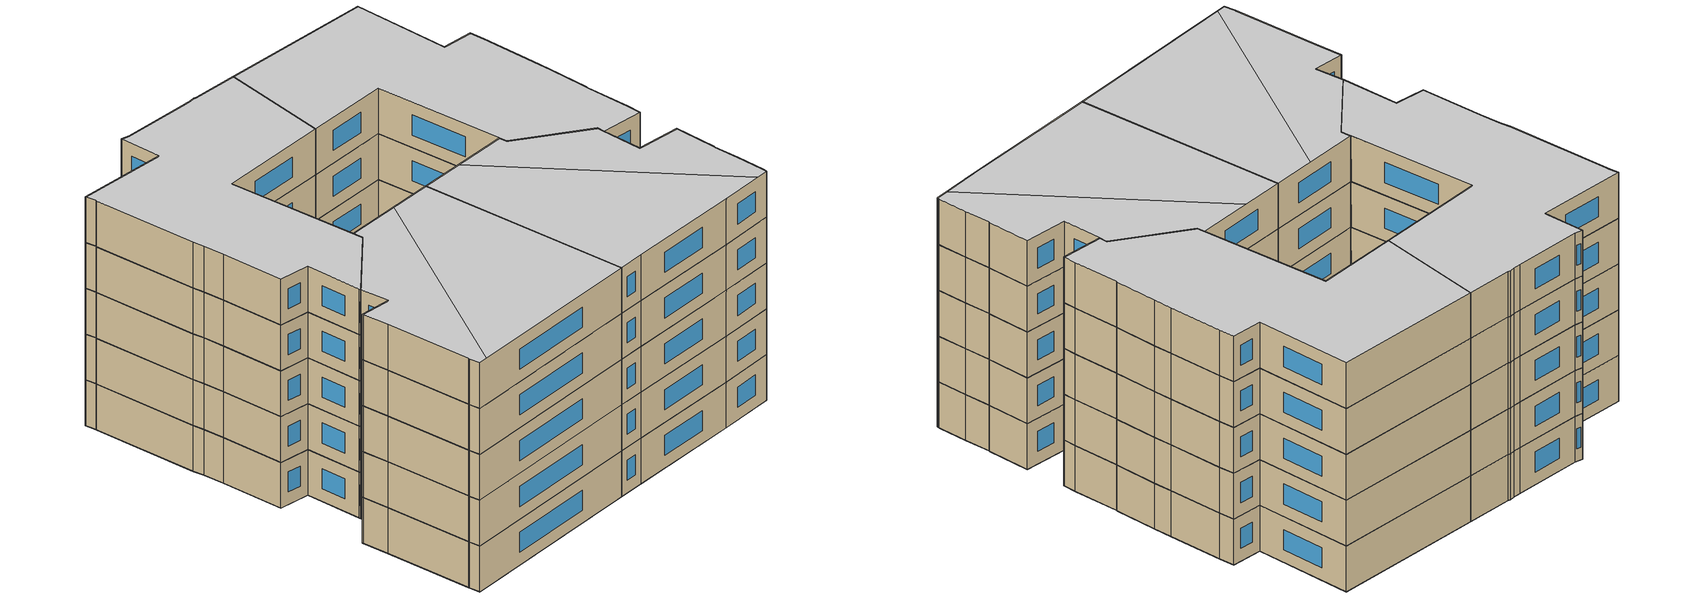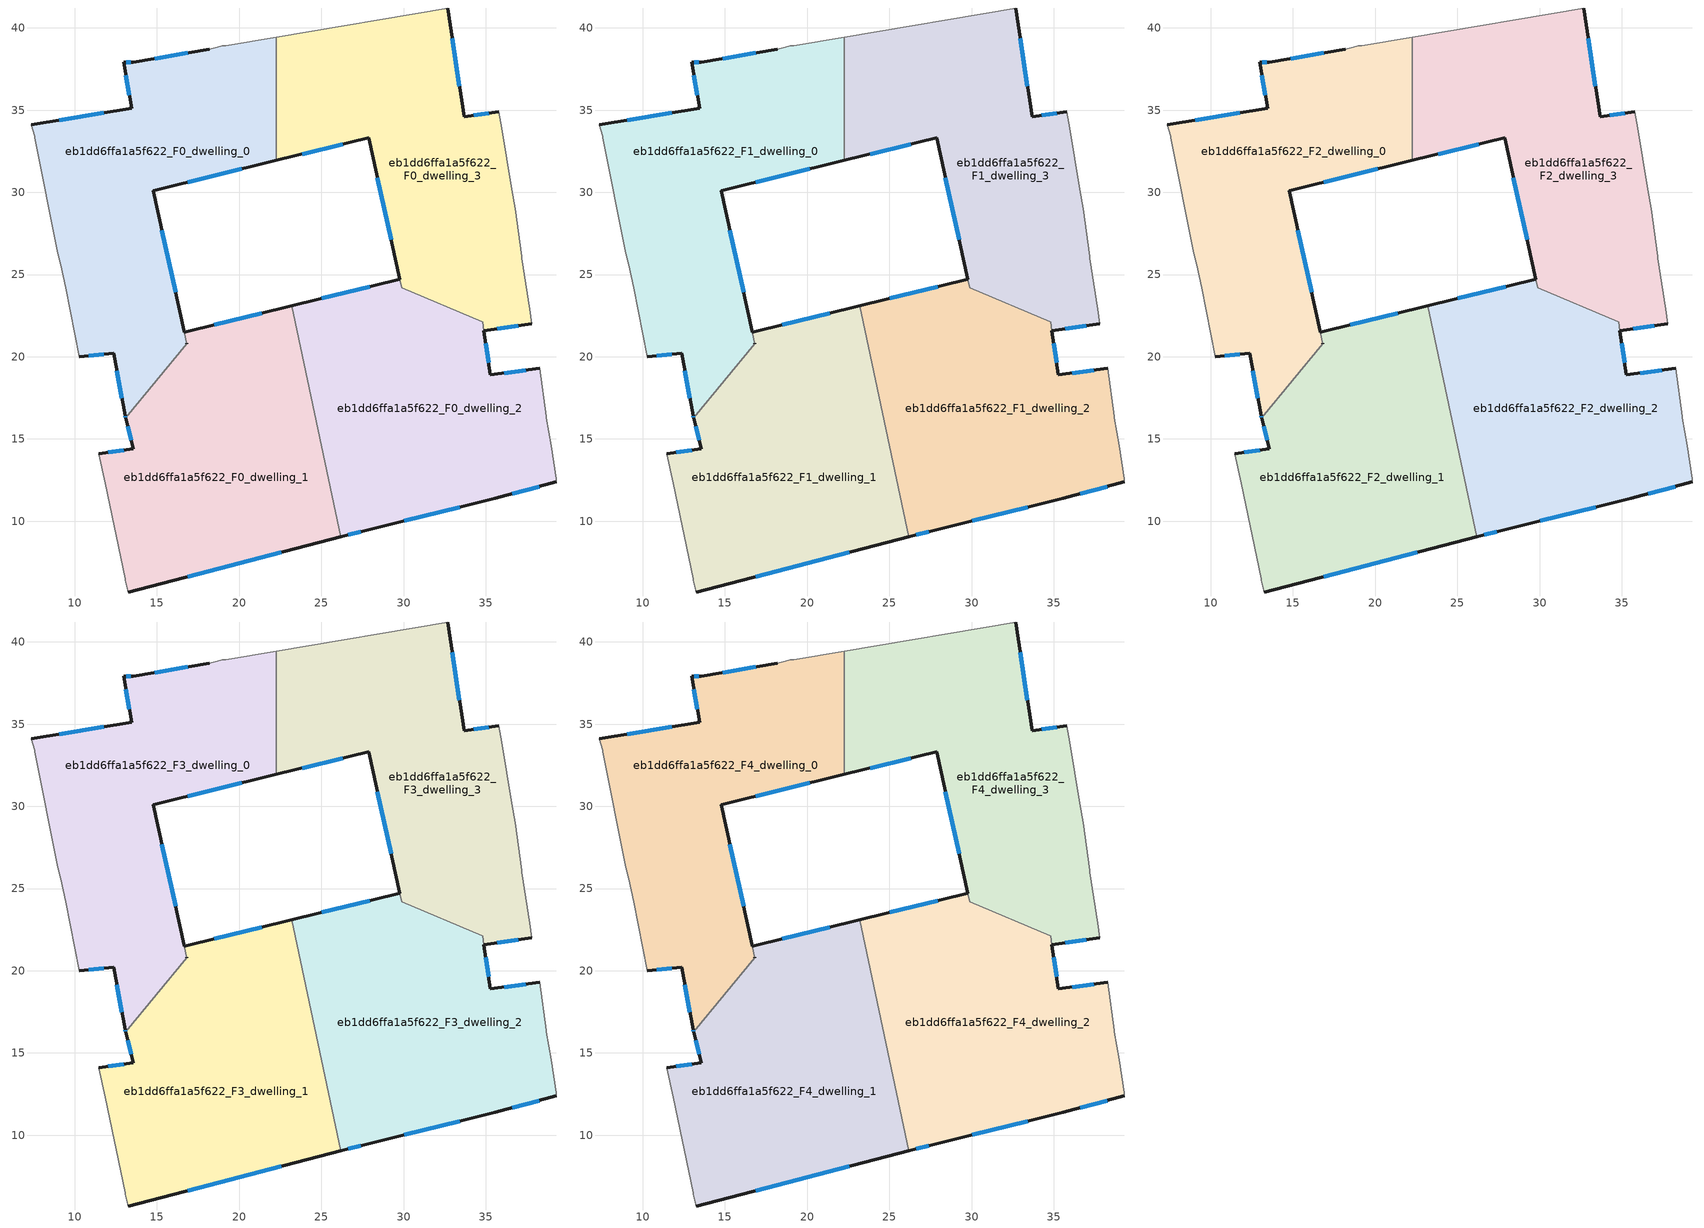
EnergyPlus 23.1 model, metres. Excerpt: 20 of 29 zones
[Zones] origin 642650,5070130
eb1dd6ffa1a5f622_F0_dwelling_0
 floor ground (EU_floor_Construction): 16.82,20.8 16.67,21.51 14.77,30.11 22.27,31.94 22.27,39.44 19.17,38.91 18.97,38.91 18.67,38.81 18.17,38.71 13.57,37.91 12.97,37.91 13.47,35.11 7.36,34.11 7.56,33.41 7.56,33.31 8.96,26.31 9.16,25.61 9.46,24.21 10.26,20 12.36,20.2 13.06,16.4 13.09,16.29 z0
 wall outside (EU_wall_Construction): 13.09,16.29 13.06,16.4 12.36,20.2 10.26,20 / 7.36,34.11 13.47,35.11 12.97,37.91 13.57,37.91 18.17,38.71 / 22.27,31.94 14.77,30.11 16.67,21.51 z0:3; 16.67,21.5,3 16.67,21.51,0 16.67,21.5,0
 wall adiabatic (EU_wall_Construction): 10.26,20 9.46,24.21 9.16,25.61 8.96,26.31 7.56,33.31 7.56,33.41 7.36,34.11 / 18.17,38.71 18.67,38.81 18.97,38.91 19.17,38.91 22.27,39.44 z0:3
 wall to eb1dd6ffa1a5f622_F0_dwelling_3 (EU_wall_Construction): 22.27,39.44 22.27,31.94 z0:3
 wall to eb1dd6ffa1a5f622_F0_dwelling_1 (EU_wall_Construction): 16.82,20.8 13.09,16.29 / 16.67,21.5 16.82,20.81 z0:3
 window (EU_Window_Construction): 13.08,16.32 13.07,16.37 / 12.87,17.46 12.56,19.14 / 11.78,20.15 10.85,20.06 / 9.07,34.39 11.76,34.83 / 13.33,35.9 13.11,37.13 / 13.14,37.91 13.4,37.91 / 14.86,38.14 16.88,38.49 / 20.17,31.43 16.87,30.62 / 15.3,27.7 16.13,23.92 z0.84:2.16
eb1dd6ffa1a5f622_F0_dwelling_1
 floor ground (EU_floor_Construction): 26.18,9.05 23.19,23.09 16.67,21.5 16.82,20.81 13.09,16.29 13.56,14.4 11.46,14.1 11.86,12.3 13.06,6.49 13.06,6.39 13.26,5.69 z0
 wall outside (EU_wall_Construction): 16.67,21.5 23.19,23.09 / 26.18,9.05 13.26,5.69 / 11.46,14.1 13.56,14.4 13.09,16.29 z0:3; 16.82,20.8,3 16.82,20.8,0 16.82,20.81,0
 wall to eb1dd6ffa1a5f622_F0_dwelling_2 (EU_wall_Construction): 23.19,23.09 26.18,9.05 z0:3
 wall adiabatic (EU_wall_Construction): 13.26,5.69 13.06,6.39 13.06,6.49 11.86,12.3 11.46,14.1 z0:3
 window (EU_Window_Construction): 18.5,21.95 21.36,22.65 / 22.56,8.11 16.88,6.63 / 12.05,14.18 12.97,14.31 / 13.43,14.93 13.22,15.76 z0.84:2.16
eb1dd6ffa1a5f622_F0_dwelling_2
 floor ground (EU_floor_Construction): 39.28,12.39 39.28,12.59 38.98,14.59 38.68,16.29 38.68,16.39 38.28,19.29 35.28,18.89 34.8,22.12 29.89,24.19 29.78,24.7 23.19,23.09 26.18,9.05 27.87,9.49 35.58,11.39 z0
 wall outside (EU_wall_Construction): 39.28,12.39 35.58,11.39 27.87,9.49 26.18,9.05 / 23.19,23.09 29.78,24.7 / 34.88,21.59 35.28,18.89 38.28,19.29 z0:3; 34.88,21.59,3 34.88,21.6,0 34.88,21.59,0
 wall adiabatic (EU_wall_Construction): 38.28,19.29 38.68,16.39 38.68,16.29 38.98,14.59 39.28,12.59 39.28,12.39 z0:3
 wall to eb1dd6ffa1a5f622_F0_dwelling_3 (EU_wall_Construction): 29.78,24.7 29.89,24.19 34.8,22.12 34.88,21.6 z0:3
 window (EU_Window_Construction): 38.24,12.11 36.62,11.67 / 33.42,10.86 30.03,10.02 / 27.4,9.37 26.65,9.17 / 25.03,23.54 27.93,24.25 / 34.99,20.84 35.17,19.65 / 36.12,19.01 37.44,19.18 z0.84:2.16
eb1dd6ffa1a5f622_F0_dwelling_3
 floor ground (EU_floor_Construction): 37.78,22 37.68,22.9 37.18,26 37.18,26.1 36.78,29 36.58,30.2 35.98,33.9 35.79,34.91 33.68,34.61 32.68,41.21 22.27,39.44 22.27,31.94 27.88,33.31 29.89,24.19 34.8,22.12 34.88,21.6 z0
 wall outside (EU_wall_Construction): 29.78,24.71 27.88,33.31 22.27,31.94 / 32.68,41.21 33.68,34.61 35.79,34.91 / 37.78,22 34.88,21.6 z0:3; 29.78,24.71,3 29.78,24.7,0 29.78,24.71,0
 wall adiabatic (EU_wall_Construction): 22.27,39.44 32.68,41.21 / 35.79,34.91 35.98,33.9 36.58,30.2 36.78,29 37.18,26.1 37.18,26 37.68,22.9 37.78,22 z0:3
 window (EU_Window_Construction): 29.24,27.12 28.41,30.9 / 26.31,32.92 23.84,32.32 / 32.96,39.36 33.4,36.46 / 34.27,34.69 35.2,34.82 / 36.97,21.88 35.69,21.71 z0.84:2.16
eb1dd6ffa1a5f622_F1_dwelling_0
 floor to eb1dd6ffa1a5f622_F0_dwelling_0 (EU_floor_Construction): 16.82,20.8 16.67,21.5 14.77,30.11 22.27,31.94 22.27,39.44 19.17,38.91 18.97,38.91 18.67,38.81 18.17,38.71 13.57,37.91 12.97,37.91 13.47,35.11 7.36,34.11 7.56,33.41 7.56,33.31 8.96,26.31 9.16,25.61 9.46,24.21 10.26,20 12.36,20.2 13.06,16.4 13.09,16.29 z3
 wall outside (EU_wall_Construction): 13.09,16.29 13.06,16.4 12.36,20.2 10.26,20 / 7.36,34.11 13.47,35.11 12.97,37.91 13.57,37.91 18.17,38.71 / 22.27,31.94 14.77,30.11 16.67,21.51 z3:6; 16.67,21.5,6 16.67,21.51,3 16.67,21.5,3
 wall adiabatic (EU_wall_Construction): 10.26,20 9.46,24.21 9.16,25.61 8.96,26.31 7.56,33.31 7.56,33.41 7.36,34.11 / 18.17,38.71 18.67,38.81 18.97,38.91 19.17,38.91 22.27,39.44 z3:6
 wall to eb1dd6ffa1a5f622_F1_dwelling_3 (EU_wall_Construction): 22.27,39.44 22.27,31.94 z3:6
 wall to eb1dd6ffa1a5f622_F1_dwelling_1 (EU_wall_Construction): 16.82,20.8 13.09,16.29 / 16.67,21.5 16.82,20.81 z3:6
 window (EU_Window_Construction): 13.08,16.32 13.07,16.37 / 12.87,17.46 12.56,19.14 / 11.78,20.15 10.85,20.06 / 9.07,34.39 11.76,34.83 / 13.33,35.9 13.11,37.13 / 13.14,37.91 13.4,37.91 / 14.86,38.14 16.88,38.49 / 20.17,31.43 16.87,30.62 / 15.3,27.7 16.13,23.92 z3.84:5.16
eb1dd6ffa1a5f622_F1_dwelling_1
 floor to eb1dd6ffa1a5f622_F0_dwelling_1 (EU_floor_Construction): 26.18,9.05 23.19,23.09 16.67,21.5 16.82,20.81 13.09,16.29 13.56,14.4 11.46,14.1 11.86,12.3 13.06,6.49 13.06,6.39 13.26,5.69 z3
 wall outside (EU_wall_Construction): 16.67,21.5 23.19,23.09 / 26.18,9.05 13.26,5.69 / 11.46,14.1 13.56,14.4 13.09,16.29 z3:6; 16.82,20.8,6 16.82,20.8,3 16.82,20.81,3
 wall to eb1dd6ffa1a5f622_F1_dwelling_2 (EU_wall_Construction): 23.19,23.09 26.18,9.05 z3:6
 wall adiabatic (EU_wall_Construction): 13.26,5.69 13.06,6.39 13.06,6.49 11.86,12.3 11.46,14.1 z3:6
 window (EU_Window_Construction): 18.5,21.95 21.36,22.65 / 22.56,8.11 16.88,6.63 / 12.05,14.18 12.97,14.31 / 13.43,14.93 13.22,15.76 z3.84:5.16
eb1dd6ffa1a5f622_F1_dwelling_2
 floor to eb1dd6ffa1a5f622_F0_dwelling_2 (EU_floor_Construction): 39.28,12.39 39.28,12.59 38.98,14.59 38.68,16.29 38.68,16.39 38.28,19.29 35.28,18.89 34.88,21.59 34.8,22.12 29.89,24.19 29.78,24.7 23.19,23.09 26.18,9.05 27.87,9.49 35.58,11.39 z3
 wall outside (EU_wall_Construction): 39.28,12.39 35.58,11.39 27.87,9.49 26.18,9.05 / 23.19,23.09 29.78,24.7 / 34.88,21.59 35.28,18.89 38.28,19.29 z3:6; 34.88,21.59,6 34.88,21.6,3 34.88,21.59,3
 wall adiabatic (EU_wall_Construction): 38.28,19.29 38.68,16.39 38.68,16.29 38.98,14.59 39.28,12.59 39.28,12.39 z3:6
 wall to eb1dd6ffa1a5f622_F1_dwelling_3 (EU_wall_Construction): 29.78,24.7 29.89,24.19 34.8,22.12 34.88,21.6 z3:6
 window (EU_Window_Construction): 38.24,12.11 36.62,11.67 / 33.42,10.86 30.03,10.02 / 27.4,9.37 26.65,9.17 / 25.03,23.54 27.93,24.25 / 34.99,20.84 35.17,19.65 / 36.12,19.01 37.44,19.18 z3.84:5.16
eb1dd6ffa1a5f622_F1_dwelling_3
 floor to eb1dd6ffa1a5f622_F0_dwelling_3 (EU_floor_Construction): 37.78,22 37.68,22.9 37.18,26 37.18,26.1 36.78,29 36.58,30.2 35.98,33.9 35.79,34.91 33.68,34.61 32.68,41.21 22.27,39.44 22.27,31.94 27.88,33.31 29.89,24.19 34.8,22.12 34.88,21.6 z3
 wall outside (EU_wall_Construction): 29.78,24.71 27.88,33.31 22.27,31.94 / 32.68,41.21 33.68,34.61 35.79,34.91 / 37.78,22 34.88,21.6 z3:6; 29.78,24.71,6 29.78,24.7,3 29.78,24.71,3
 wall adiabatic (EU_wall_Construction): 22.27,39.44 32.68,41.21 / 35.79,34.91 35.98,33.9 36.58,30.2 36.78,29 37.18,26.1 37.18,26 37.68,22.9 37.78,22 z3:6
 window (EU_Window_Construction): 29.24,27.12 28.41,30.9 / 26.31,32.92 23.84,32.32 / 32.96,39.36 33.4,36.46 / 34.27,34.69 35.2,34.82 / 36.97,21.88 35.69,21.71 z3.84:5.16
eb1dd6ffa1a5f622_F2_dwelling_0
 floor to eb1dd6ffa1a5f622_F1_dwelling_0 (EU_floor_Construction): 16.82,20.8 16.67,21.5 14.77,30.11 22.27,31.94 22.27,39.44 19.17,38.91 18.97,38.91 18.67,38.81 18.17,38.71 13.57,37.91 12.97,37.91 13.47,35.11 7.36,34.11 7.56,33.41 7.56,33.31 8.96,26.31 9.16,25.61 9.46,24.21 10.26,20 12.36,20.2 13.06,16.4 13.09,16.29 z6
 wall outside (EU_wall_Construction): 13.09,16.29 13.06,16.4 12.36,20.2 10.26,20 / 7.36,34.11 13.47,35.11 12.97,37.91 13.57,37.91 18.17,38.71 / 22.27,31.94 14.77,30.11 16.67,21.51 z6:9; 16.67,21.5,9 16.67,21.51,6 16.67,21.5,6
 wall adiabatic (EU_wall_Construction): 10.26,20 9.46,24.21 9.16,25.61 8.96,26.31 7.56,33.31 7.56,33.41 7.36,34.11 / 18.17,38.71 18.67,38.81 18.97,38.91 19.17,38.91 22.27,39.44 z6:9
 wall to eb1dd6ffa1a5f622_F2_dwelling_3 (EU_wall_Construction): 22.27,39.44 22.27,31.94 z6:9
 wall to eb1dd6ffa1a5f622_F2_dwelling_1 (EU_wall_Construction): 16.82,20.8 13.09,16.29 / 16.67,21.5 16.82,20.81 z6:9
 window (EU_Window_Construction): 13.08,16.32 13.07,16.37 / 12.87,17.46 12.56,19.14 / 11.78,20.15 10.85,20.06 / 9.07,34.39 11.76,34.83 / 13.33,35.9 13.11,37.13 / 13.14,37.91 13.4,37.91 / 14.86,38.14 16.88,38.49 / 20.17,31.43 16.87,30.62 / 15.3,27.7 16.13,23.92 z6.84:8.16
eb1dd6ffa1a5f622_F2_dwelling_1
 floor to eb1dd6ffa1a5f622_F1_dwelling_1 (EU_floor_Construction): 26.18,9.05 23.19,23.09 16.67,21.5 16.82,20.81 13.09,16.29 13.56,14.4 11.46,14.1 11.86,12.3 13.06,6.49 13.06,6.39 13.26,5.69 z6
 wall outside (EU_wall_Construction): 16.67,21.5 23.19,23.09 / 26.18,9.05 13.26,5.69 / 11.46,14.1 13.56,14.4 13.09,16.29 z6:9; 16.82,20.8,9 16.82,20.8,6 16.82,20.81,6
 wall to eb1dd6ffa1a5f622_F2_dwelling_2 (EU_wall_Construction): 23.19,23.09 26.18,9.05 z6:9
 wall adiabatic (EU_wall_Construction): 13.26,5.69 13.06,6.39 13.06,6.49 11.86,12.3 11.46,14.1 z6:9
 window (EU_Window_Construction): 18.5,21.95 21.36,22.65 / 22.56,8.11 16.88,6.63 / 12.05,14.18 12.97,14.31 / 13.43,14.93 13.22,15.76 z6.84:8.16
eb1dd6ffa1a5f622_F2_dwelling_2
 floor to eb1dd6ffa1a5f622_F1_dwelling_2 (EU_floor_Construction): 39.28,12.39 39.28,12.59 38.98,14.59 38.68,16.29 38.68,16.39 38.28,19.29 35.28,18.89 34.88,21.59 34.8,22.12 29.89,24.19 29.78,24.7 23.19,23.09 26.18,9.05 27.87,9.49 35.58,11.39 z6
 wall outside (EU_wall_Construction): 39.28,12.39 35.58,11.39 27.87,9.49 26.18,9.05 / 23.19,23.09 29.78,24.7 / 34.88,21.59 35.28,18.89 38.28,19.29 z6:9; 34.88,21.59,9 34.88,21.6,6 34.88,21.59,6
 wall adiabatic (EU_wall_Construction): 38.28,19.29 38.68,16.39 38.68,16.29 38.98,14.59 39.28,12.59 39.28,12.39 z6:9
 wall to eb1dd6ffa1a5f622_F2_dwelling_3 (EU_wall_Construction): 29.78,24.7 29.89,24.19 34.8,22.12 34.88,21.6 z6:9
 window (EU_Window_Construction): 38.24,12.11 36.62,11.67 / 33.42,10.86 30.03,10.02 / 27.4,9.37 26.65,9.17 / 25.03,23.54 27.93,24.25 / 34.99,20.84 35.17,19.65 / 36.12,19.01 37.44,19.18 z6.84:8.16
eb1dd6ffa1a5f622_F2_dwelling_3
 floor to eb1dd6ffa1a5f622_F1_dwelling_3 (EU_floor_Construction): 37.78,22 37.68,22.9 37.18,26 37.18,26.1 36.78,29 36.58,30.2 35.98,33.9 35.79,34.91 33.68,34.61 32.68,41.21 22.27,39.44 22.27,31.94 27.88,33.31 29.89,24.19 34.8,22.12 34.88,21.6 z6
 wall outside (EU_wall_Construction): 29.78,24.71 27.88,33.31 22.27,31.94 / 32.68,41.21 33.68,34.61 35.79,34.91 / 37.78,22 34.88,21.6 z6:9; 29.78,24.71,9 29.78,24.7,6 29.78,24.71,6
 wall adiabatic (EU_wall_Construction): 22.27,39.44 32.68,41.21 / 35.79,34.91 35.98,33.9 36.58,30.2 36.78,29 37.18,26.1 37.18,26 37.68,22.9 37.78,22 z6:9
 window (EU_Window_Construction): 29.24,27.12 28.41,30.9 / 26.31,32.92 23.84,32.32 / 32.96,39.36 33.4,36.46 / 34.27,34.69 35.2,34.82 / 36.97,21.88 35.69,21.71 z6.84:8.16
eb1dd6ffa1a5f622_F3_dwelling_0
 floor to eb1dd6ffa1a5f622_F2_dwelling_0 (EU_floor_Construction): 16.82,20.8 16.67,21.5 14.77,30.11 22.27,31.94 22.27,39.44 19.17,38.91 18.97,38.91 18.67,38.81 18.17,38.71 13.57,37.91 12.97,37.91 13.47,35.11 7.36,34.11 7.56,33.41 7.56,33.31 8.96,26.31 9.16,25.61 9.46,24.21 10.26,20 12.36,20.2 13.06,16.4 13.09,16.29 z9
 wall outside (EU_wall_Construction): 13.09,16.29 13.06,16.4 12.36,20.2 10.26,20 / 7.36,34.11 13.47,35.11 12.97,37.91 13.57,37.91 18.17,38.71 / 22.27,31.94 14.77,30.11 16.67,21.51 z9:12; 16.67,21.5,12 16.67,21.51,9 16.67,21.5,9
 wall adiabatic (EU_wall_Construction): 10.26,20 9.46,24.21 9.16,25.61 8.96,26.31 7.56,33.31 7.56,33.41 7.36,34.11 / 18.17,38.71 18.67,38.81 18.97,38.91 19.17,38.91 22.27,39.44 z9:12
 wall to eb1dd6ffa1a5f622_F3_dwelling_3 (EU_wall_Construction): 22.27,39.44 22.27,31.94 z9:12
 wall to eb1dd6ffa1a5f622_F3_dwelling_1 (EU_wall_Construction): 16.82,20.8 13.09,16.29 / 16.67,21.5 16.82,20.81 z9:12
 window (EU_Window_Construction): 13.08,16.32 13.07,16.37 / 12.87,17.46 12.56,19.14 / 11.78,20.15 10.85,20.06 / 9.07,34.39 11.76,34.83 / 13.33,35.9 13.11,37.13 / 13.14,37.91 13.4,37.91 / 14.86,38.14 16.88,38.49 / 20.17,31.43 16.87,30.62 / 15.3,27.7 16.13,23.92 z9.84:11.16
eb1dd6ffa1a5f622_F3_dwelling_1
 floor to eb1dd6ffa1a5f622_F2_dwelling_1 (EU_floor_Construction): 26.18,9.05 23.19,23.09 16.67,21.5 16.82,20.81 13.09,16.29 13.56,14.4 11.46,14.1 11.86,12.3 13.06,6.49 13.06,6.39 13.26,5.69 z9
 wall outside (EU_wall_Construction): 16.67,21.5 23.19,23.09 / 26.18,9.05 13.26,5.69 / 11.46,14.1 13.56,14.4 13.09,16.29 z9:12; 16.82,20.8,12 16.82,20.8,9 16.82,20.81,9
 wall to eb1dd6ffa1a5f622_F3_dwelling_2 (EU_wall_Construction): 23.19,23.09 26.18,9.05 z9:12
 wall adiabatic (EU_wall_Construction): 13.26,5.69 13.06,6.39 13.06,6.49 11.86,12.3 11.46,14.1 z9:12
 window (EU_Window_Construction): 18.5,21.95 21.36,22.65 / 22.56,8.11 16.88,6.63 / 12.05,14.18 12.97,14.31 / 13.43,14.93 13.22,15.76 z9.84:11.16
eb1dd6ffa1a5f622_F3_dwelling_2
 floor to eb1dd6ffa1a5f622_F2_dwelling_2 (EU_floor_Construction): 39.28,12.39 39.28,12.59 38.98,14.59 38.68,16.29 38.68,16.39 38.28,19.29 35.28,18.89 34.88,21.59 34.8,22.12 29.89,24.19 29.78,24.7 23.19,23.09 26.18,9.05 27.87,9.49 35.58,11.39 z9
 wall outside (EU_wall_Construction): 39.28,12.39 35.58,11.39 27.87,9.49 26.18,9.05 / 23.19,23.09 29.78,24.7 / 34.88,21.59 35.28,18.89 38.28,19.29 z9:12; 34.88,21.59,12 34.88,21.6,9 34.88,21.59,9
 wall adiabatic (EU_wall_Construction): 38.28,19.29 38.68,16.39 38.68,16.29 38.98,14.59 39.28,12.59 39.28,12.39 z9:12
 wall to eb1dd6ffa1a5f622_F3_dwelling_3 (EU_wall_Construction): 29.78,24.7 29.89,24.19 34.8,22.12 34.88,21.6 z9:12
 window (EU_Window_Construction): 38.24,12.11 36.62,11.67 / 33.42,10.86 30.03,10.02 / 27.4,9.37 26.65,9.17 / 25.03,23.54 27.93,24.25 / 34.99,20.84 35.17,19.65 / 36.12,19.01 37.44,19.18 z9.84:11.16
eb1dd6ffa1a5f622_F3_dwelling_3
 floor to eb1dd6ffa1a5f622_F2_dwelling_3 (EU_floor_Construction): 37.78,22 37.68,22.9 37.18,26 37.18,26.1 36.78,29 36.58,30.2 35.98,33.9 35.79,34.91 33.68,34.61 32.68,41.21 22.27,39.44 22.27,31.94 27.88,33.31 29.89,24.19 34.8,22.12 34.88,21.6 z9
 wall outside (EU_wall_Construction): 29.78,24.71 27.88,33.31 22.27,31.94 / 32.68,41.21 33.68,34.61 35.79,34.91 / 37.78,22 34.88,21.6 z9:12; 29.78,24.71,12 29.78,24.7,9 29.78,24.71,9
 wall adiabatic (EU_wall_Construction): 22.27,39.44 32.68,41.21 / 35.79,34.91 35.98,33.9 36.58,30.2 36.78,29 37.18,26.1 37.18,26 37.68,22.9 37.78,22 z9:12
 window (EU_Window_Construction): 29.24,27.12 28.41,30.9 / 26.31,32.92 23.84,32.32 / 32.96,39.36 33.4,36.46 / 34.27,34.69 35.2,34.82 / 36.97,21.88 35.69,21.71 z9.84:11.16
eb1dd6ffa1a5f622_F4_dwelling_0
 floor to eb1dd6ffa1a5f622_F3_dwelling_0 (EU_floor_Construction): 16.82,20.8 16.67,21.5 14.77,30.11 22.27,31.94 22.27,39.44 19.17,38.91 18.97,38.91 18.67,38.81 18.17,38.71 13.57,37.91 12.97,37.91 13.47,35.11 7.36,34.11 7.56,33.41 7.56,33.31 8.96,26.31 9.16,25.61 9.46,24.21 10.26,20 12.36,20.2 13.06,16.4 13.09,16.29 z12
 wall outside (EU_wall_Construction): 13.09,16.29 13.06,16.4 12.36,20.2 10.26,20 / 7.36,34.11 13.47,35.11 12.97,37.91 13.57,37.91 18.17,38.71 / 22.27,31.94 14.77,30.11 16.67,21.51 z12:15; 16.67,21.5,15 16.67,21.51,12 16.67,21.5,12
 wall adiabatic (EU_wall_Construction): 10.26,20 9.46,24.21 9.16,25.61 8.96,26.31 7.56,33.31 7.56,33.41 7.36,34.11 / 18.17,38.71 18.67,38.81 18.97,38.91 19.17,38.91 22.27,39.44 z12:15
 wall to eb1dd6ffa1a5f622_F4_dwelling_3 (EU_wall_Construction): 22.27,39.44 22.27,31.94 z12:15
 wall to eb1dd6ffa1a5f622_F4_dwelling_1 (EU_wall_Construction): 16.82,20.8 13.09,16.29 / 16.67,21.5 16.82,20.81 z12:15
 window (EU_Window_Construction): 13.08,16.32 13.07,16.37 / 12.87,17.46 12.56,19.14 / 11.78,20.15 10.85,20.06 / 9.07,34.39 11.76,34.83 / 13.33,35.9 13.11,37.13 / 13.14,37.91 13.4,37.91 / 14.86,38.14 16.88,38.49 / 20.17,31.43 16.87,30.62 / 15.3,27.7 16.13,23.92 z12.84:14.16
 ceiling to eb1dd6ffa1a5f622_F5_dwelling_0 (EU_floor_Construction): 22.27,39.44 22.27,31.94 14.77,30.11 16.67,21.5 16.82,20.8 13.09,16.29 13.06,16.4 12.36,20.2 10.26,20 9.46,24.21 9.16,25.61 8.96,26.31 7.56,33.31 7.56,33.41 7.36,34.11 13.47,35.11 12.97,37.91 13.57,37.91 18.17,38.71 18.67,38.81 18.97,38.91 19.17,38.91 z15
eb1dd6ffa1a5f622_F4_dwelling_1
 floor to eb1dd6ffa1a5f622_F3_dwelling_1 (EU_floor_Construction): 26.18,9.05 23.19,23.09 16.67,21.5 16.82,20.81 13.09,16.29 13.56,14.4 11.46,14.1 11.86,12.3 13.06,6.49 13.06,6.39 13.26,5.69 z12
 wall outside (EU_wall_Construction): 16.67,21.5 23.19,23.09 / 26.18,9.05 13.26,5.69 / 11.46,14.1 13.56,14.4 13.09,16.29 z12:15; 16.82,20.8,15 16.82,20.8,12 16.82,20.81,12
 wall to eb1dd6ffa1a5f622_F4_dwelling_2 (EU_wall_Construction): 23.19,23.09 26.18,9.05 z12:15
 wall adiabatic (EU_wall_Construction): 13.26,5.69 13.06,6.39 13.06,6.49 11.86,12.3 11.46,14.1 z12:15
 window (EU_Window_Construction): 18.5,21.95 21.36,22.65 / 22.56,8.11 16.88,6.63 / 12.05,14.18 12.97,14.31 / 13.43,14.93 13.22,15.76 z12.84:14.16
 ceiling to eb1dd6ffa1a5f622_F5_dwelling_1 (EU_floor_Construction): 23.19,23.09 26.18,9.05 13.89,5.86 20.32,22.39 z15
 ceiling to eb1dd6ffa1a5f622_F5_dwelling_0 (EU_floor_Construction): 20.32,22.39 13.89,5.86 13.26,5.69 13.06,6.39 13.06,6.49 11.86,12.3 11.46,14.1 13.56,14.4 13.09,16.29 16.82,20.81 16.67,21.5 z15
eb1dd6ffa1a5f622_F4_dwelling_2
 floor to eb1dd6ffa1a5f622_F3_dwelling_2 (EU_floor_Construction): 39.28,12.39 39.28,12.59 38.98,14.59 38.68,16.29 38.68,16.39 38.28,19.29 35.28,18.89 34.88,21.59 34.8,22.12 29.89,24.19 29.78,24.7 23.19,23.09 26.18,9.05 27.87,9.49 35.58,11.39 z12
 wall outside (EU_wall_Construction): 39.28,12.39 35.58,11.39 27.87,9.49 26.18,9.05 / 23.19,23.09 29.78,24.7 / 34.88,21.59 35.28,18.89 38.28,19.29 z12:15; 34.88,21.59,15 34.88,21.6,12 34.88,21.59,12
 wall adiabatic (EU_wall_Construction): 38.28,19.29 38.68,16.39 38.68,16.29 38.98,14.59 39.28,12.59 39.28,12.39 z12:15
 wall to eb1dd6ffa1a5f622_F4_dwelling_3 (EU_wall_Construction): 29.78,24.7 29.89,24.19 34.8,22.12 34.88,21.6 z12:15
 window (EU_Window_Construction): 38.24,12.11 36.62,11.67 / 33.42,10.86 30.03,10.02 / 27.4,9.37 26.65,9.17 / 25.03,23.54 27.93,24.25 / 34.99,20.84 35.17,19.65 / 36.12,19.01 37.44,19.18 z12.84:14.16
 ceiling to eb1dd6ffa1a5f622_F5_dwelling_2 (EU_floor_Construction): 34.8,22.12 34.88,21.6 35.28,18.89 38.28,19.29 38.68,16.39 38.68,16.29 38.98,14.59 39.28,12.59 39.28,12.39 38.47,12.17 26.1,23.8 29.78,24.7 29.89,24.19 z15
 ceiling to eb1dd6ffa1a5f622_F5_dwelling_1 (EU_floor_Construction): 38.47,12.17 35.58,11.39 27.87,9.49 26.18,9.05 23.19,23.09 26.1,23.8 z15
eb1dd6ffa1a5f622_F4_dwelling_3
 floor to eb1dd6ffa1a5f622_F3_dwelling_3 (EU_floor_Construction): 37.78,22 37.68,22.9 37.18,26 37.18,26.1 36.78,29 36.58,30.2 35.98,33.9 35.79,34.91 33.68,34.61 32.68,41.21 22.27,39.44 22.27,31.94 27.88,33.31 29.89,24.19 34.8,22.12 34.88,21.6 z12
 wall outside (EU_wall_Construction): 29.78,24.71 27.88,33.31 22.27,31.94 / 32.68,41.21 33.68,34.61 35.79,34.91 / 37.78,22 34.88,21.6 z12:15; 29.78,24.71,15 29.78,24.7,12 29.78,24.71,12
 wall adiabatic (EU_wall_Construction): 22.27,39.44 32.68,41.21 / 35.79,34.91 35.98,33.9 36.58,30.2 36.78,29 37.18,26.1 37.18,26 37.68,22.9 37.78,22 z12:15
 window (EU_Window_Construction): 29.24,27.12 28.41,30.9 / 26.31,32.92 23.84,32.32 / 32.96,39.36 33.4,36.46 / 34.27,34.69 35.2,34.82 / 36.97,21.88 35.69,21.71 z12.84:14.16
 ceiling to eb1dd6ffa1a5f622_F5_dwelling_2 (EU_floor_Construction): 32.68,41.21 33.68,34.61 35.79,34.91 35.98,33.9 36.58,30.2 36.78,29 37.18,26.1 37.18,26 37.68,22.9 37.78,22 34.88,21.6 34.8,22.12 29.89,24.19 27.88,33.31 22.27,31.94 22.27,39.44 z15
[Building]
EU S2 Campaign: North Axis=0; Terrain=City; Solar Distribution=FullExterior
[Site:Location]
Lyon-Bron: Latitude=45.75; Longitude=5; Time Zone=1; Elevation=198
[SizingPeriod:WeatherFileDays]
AnnualSizingPeriod: Begin Month=1; Begin Day of Month=1; End Month=12; End Day of Month=31; Day of Week for Start Day=Monday; Use Weather File Daylight Saving Period=No; Use Weather File Rain and Snow Indicators=No
[MATERIAL]
EU_InternalMass_Material: Roughness=MediumRough; Thickness=0.1; Conductivity=1; Density=1800; Specific Heat=900; Thermal Absorptance=0.9; Solar Absorptance=0.7; Visible Absorptance=0.7
[MATERIAL:NOMASS] Roughness=MediumRough; Thermal Absorptance=0.9; Solar Absorptance=0.7; Visible Absorptance=0.7
Name | Thermal Resistance
EU_wall_NoMass | 0.776494
EU_floor_NoMass | 0.421597
[WINDOWMATERIAL:SIMPLEGLAZINGSYSTEM]
EU_Window_SimpleGlazing: UFactor=4.24961; Solar Heat Gain Coefficient=0.83; Visible Transmittance=0.83
[CONSTRUCTION]
EU_wall_Construction: EU_wall_NoMass
EU_floor_Construction: EU_floor_NoMass
EU_InternalMass_Construction: EU_InternalMass_Material
EU_Window_Construction: EU_Window_SimpleGlazing
[ZONE] Type=1; Multiplier=1; Ceiling Height=autocalculate; Floor Area=autocalculate; Part of Total Floor Area=Yes
Name | Volume
eb1dd6ffa1a5f622_F0_dwelling_0 | 505.264
eb1dd6ffa1a5f622_F1_dwelling_0; eb1dd6ffa1a5f622_F2_dwelling_0; eb1dd6ffa1a5f622_F3_dwelling_0; eb1dd6ffa1a5f622_F4_dwelling_0 | 505.277
eb1dd6ffa1a5f622_F0_dwelling_1; eb1dd6ffa1a5f622_F1_dwelling_1; eb1dd6ffa1a5f622_F2_dwelling_1; eb1dd6ffa1a5f622_F3_dwelling_1; eb1dd6ffa1a5f622_F4_dwelling_1 | 507.289
eb1dd6ffa1a5f622_F0_dwelling_2 | 506.098
eb1dd6ffa1a5f622_F1_dwelling_2; eb1dd6ffa1a5f622_F2_dwelling_2; eb1dd6ffa1a5f622_F3_dwelling_2; eb1dd6ffa1a5f622_F4_dwelling_2 | 506.117
eb1dd6ffa1a5f622_F0_dwelling_3; eb1dd6ffa1a5f622_F1_dwelling_3; eb1dd6ffa1a5f622_F2_dwelling_3; eb1dd6ffa1a5f622_F3_dwelling_3; eb1dd6ffa1a5f622_F4_dwelling_3 | 506.353
[INTERNALMASS] Construction=EU_InternalMass_Construction
Name | Zone or ZoneList | Surface Area
eb1dd6ffa1a5f622_F0_dwelling_0_EU_InternalMass | eb1dd6ffa1a5f622_F0_dwelling_0 | 168.423
eb1dd6ffa1a5f622_F0_dwelling_1_EU_InternalMass | eb1dd6ffa1a5f622_F0_dwelling_1 | 169.098
eb1dd6ffa1a5f622_F0_dwelling_2_EU_InternalMass | eb1dd6ffa1a5f622_F0_dwelling_2 | 168.706
eb1dd6ffa1a5f622_F0_dwelling_3_EU_InternalMass | eb1dd6ffa1a5f622_F0_dwelling_3 | 168.804
eb1dd6ffa1a5f622_F1_dwelling_0_EU_InternalMass | eb1dd6ffa1a5f622_F1_dwelling_0 | 168.423
eb1dd6ffa1a5f622_F1_dwelling_1_EU_InternalMass | eb1dd6ffa1a5f622_F1_dwelling_1 | 169.098
eb1dd6ffa1a5f622_F1_dwelling_2_EU_InternalMass | eb1dd6ffa1a5f622_F1_dwelling_2 | 168.706
eb1dd6ffa1a5f622_F1_dwelling_3_EU_InternalMass | eb1dd6ffa1a5f622_F1_dwelling_3 | 168.804
eb1dd6ffa1a5f622_F2_dwelling_0_EU_InternalMass | eb1dd6ffa1a5f622_F2_dwelling_0 | 168.423
eb1dd6ffa1a5f622_F2_dwelling_1_EU_InternalMass | eb1dd6ffa1a5f622_F2_dwelling_1 | 169.098
eb1dd6ffa1a5f622_F2_dwelling_2_EU_InternalMass | eb1dd6ffa1a5f622_F2_dwelling_2 | 168.706
eb1dd6ffa1a5f622_F2_dwelling_3_EU_InternalMass | eb1dd6ffa1a5f622_F2_dwelling_3 | 168.804
eb1dd6ffa1a5f622_F3_dwelling_0_EU_InternalMass | eb1dd6ffa1a5f622_F3_dwelling_0 | 168.423
eb1dd6ffa1a5f622_F3_dwelling_1_EU_InternalMass | eb1dd6ffa1a5f622_F3_dwelling_1 | 169.098
eb1dd6ffa1a5f622_F3_dwelling_2_EU_InternalMass | eb1dd6ffa1a5f622_F3_dwelling_2 | 168.706
eb1dd6ffa1a5f622_F3_dwelling_3_EU_InternalMass | eb1dd6ffa1a5f622_F3_dwelling_3 | 168.804
eb1dd6ffa1a5f622_F4_dwelling_0_EU_InternalMass | eb1dd6ffa1a5f622_F4_dwelling_0 | 168.423
eb1dd6ffa1a5f622_F4_dwelling_1_EU_InternalMass | eb1dd6ffa1a5f622_F4_dwelling_1 | 169.098
eb1dd6ffa1a5f622_F4_dwelling_2_EU_InternalMass | eb1dd6ffa1a5f622_F4_dwelling_2 | 168.706
eb1dd6ffa1a5f622_F4_dwelling_3_EU_InternalMass | eb1dd6ffa1a5f622_F4_dwelling_3 | 168.804
[OTHEREQUIPMENT] Fuel Type=Electricity; Design Level Calculation Method=Watts/Area; Power per Zone Floor Area=1; Fraction Latent=0; Fraction Radiant=0; Fraction Lost=0; Carbon Dioxide Generation Rate=0; EndUse Subcategory=EU_Step8_InternalGains
Name | Zone or ZoneList or Space or SpaceList | Schedule
EU_Step8_InternalGain_eb1dd6ffa1a5f622_F0_dwelling_0_f000 | eb1dd6ffa1a5f622_F0_dwelling_0 | EU_Step8_GainSchedule_eb1dd6ffa1a5f622_F0_dwelling_0_f000
EU_Step8_InternalGain_eb1dd6ffa1a5f622_F0_dwelling_1_f000 | eb1dd6ffa1a5f622_F0_dwelling_1 | EU_Step8_GainSchedule_eb1dd6ffa1a5f622_F0_dwelling_1_f000
EU_Step8_InternalGain_eb1dd6ffa1a5f622_F0_dwelling_2_f000 | eb1dd6ffa1a5f622_F0_dwelling_2 | EU_Step8_GainSchedule_eb1dd6ffa1a5f622_F0_dwelling_2_f000
EU_Step8_InternalGain_eb1dd6ffa1a5f622_F0_dwelling_3_f000 | eb1dd6ffa1a5f622_F0_dwelling_3 | EU_Step8_GainSchedule_eb1dd6ffa1a5f622_F0_dwelling_3_f000
EU_Step8_InternalGain_eb1dd6ffa1a5f622_F1_dwelling_0_f000 | eb1dd6ffa1a5f622_F1_dwelling_0 | EU_Step8_GainSchedule_eb1dd6ffa1a5f622_F1_dwelling_0_f000
EU_Step8_InternalGain_eb1dd6ffa1a5f622_F1_dwelling_1_f000 | eb1dd6ffa1a5f622_F1_dwelling_1 | EU_Step8_GainSchedule_eb1dd6ffa1a5f622_F1_dwelling_1_f000
EU_Step8_InternalGain_eb1dd6ffa1a5f622_F1_dwelling_2_f000 | eb1dd6ffa1a5f622_F1_dwelling_2 | EU_Step8_GainSchedule_eb1dd6ffa1a5f622_F1_dwelling_2_f000
EU_Step8_InternalGain_eb1dd6ffa1a5f622_F1_dwelling_3_f000 | eb1dd6ffa1a5f622_F1_dwelling_3 | EU_Step8_GainSchedule_eb1dd6ffa1a5f622_F1_dwelling_3_f000
EU_Step8_InternalGain_eb1dd6ffa1a5f622_F2_dwelling_0_f000 | eb1dd6ffa1a5f622_F2_dwelling_0 | EU_Step8_GainSchedule_eb1dd6ffa1a5f622_F2_dwelling_0_f000
EU_Step8_InternalGain_eb1dd6ffa1a5f622_F2_dwelling_1_f000 | eb1dd6ffa1a5f622_F2_dwelling_1 | EU_Step8_GainSchedule_eb1dd6ffa1a5f622_F2_dwelling_1_f000
EU_Step8_InternalGain_eb1dd6ffa1a5f622_F2_dwelling_2_f000 | eb1dd6ffa1a5f622_F2_dwelling_2 | EU_Step8_GainSchedule_eb1dd6ffa1a5f622_F2_dwelling_2_f000
EU_Step8_InternalGain_eb1dd6ffa1a5f622_F2_dwelling_3_f000 | eb1dd6ffa1a5f622_F2_dwelling_3 | EU_Step8_GainSchedule_eb1dd6ffa1a5f622_F2_dwelling_3_f000
EU_Step8_InternalGain_eb1dd6ffa1a5f622_F3_dwelling_0_f000 | eb1dd6ffa1a5f622_F3_dwelling_0 | EU_Step8_GainSchedule_eb1dd6ffa1a5f622_F3_dwelling_0_f000
EU_Step8_InternalGain_eb1dd6ffa1a5f622_F3_dwelling_1_f000 | eb1dd6ffa1a5f622_F3_dwelling_1 | EU_Step8_GainSchedule_eb1dd6ffa1a5f622_F3_dwelling_1_f000
EU_Step8_InternalGain_eb1dd6ffa1a5f622_F3_dwelling_2_f000 | eb1dd6ffa1a5f622_F3_dwelling_2 | EU_Step8_GainSchedule_eb1dd6ffa1a5f622_F3_dwelling_2_f000
EU_Step8_InternalGain_eb1dd6ffa1a5f622_F3_dwelling_3_f000 | eb1dd6ffa1a5f622_F3_dwelling_3 | EU_Step8_GainSchedule_eb1dd6ffa1a5f622_F3_dwelling_3_f000
EU_Step8_InternalGain_eb1dd6ffa1a5f622_F4_dwelling_0_f000 | eb1dd6ffa1a5f622_F4_dwelling_0 | EU_Step8_GainSchedule_eb1dd6ffa1a5f622_F4_dwelling_0_f000
EU_Step8_InternalGain_eb1dd6ffa1a5f622_F4_dwelling_1_f000 | eb1dd6ffa1a5f622_F4_dwelling_1 | EU_Step8_GainSchedule_eb1dd6ffa1a5f622_F4_dwelling_1_f000
EU_Step8_InternalGain_eb1dd6ffa1a5f622_F4_dwelling_2_f000 | eb1dd6ffa1a5f622_F4_dwelling_2 | EU_Step8_GainSchedule_eb1dd6ffa1a5f622_F4_dwelling_2_f000
EU_Step8_InternalGain_eb1dd6ffa1a5f622_F4_dwelling_3_f000 | eb1dd6ffa1a5f622_F4_dwelling_3 | EU_Step8_GainSchedule_eb1dd6ffa1a5f622_F4_dwelling_3_f000
[ZONEVENTILATION:DESIGNFLOWRATE] Schedule=EU_AlwaysOn; Design Flow Rate Calculation Method=AirChanges/Hour; Air Changes per Hour=0.693814; Ventilation Type=Natural; Fan Pressure Rise=0; Fan Total Efficiency=1; Constant Term Coefficient=1; Temperature Term Coefficient=0; Velocity Term Coefficient=0; Velocity Squared Term Coefficient=0; Minimum Indoor Temperature=-100; Maximum Indoor Temperature=100; Delta Temperature=-100; Minimum Outdoor Temperature=-100; Maximum Outdoor Temperature=100; Maximum Wind Speed=40
Name | Zone or ZoneList or Space or SpaceList
EU_ConstantAir_eb1dd6ffa1a5f622_F0_dwelling_0 | eb1dd6ffa1a5f622_F0_dwelling_0
EU_ConstantAir_eb1dd6ffa1a5f622_F0_dwelling_1 | eb1dd6ffa1a5f622_F0_dwelling_1
EU_ConstantAir_eb1dd6ffa1a5f622_F0_dwelling_2 | eb1dd6ffa1a5f622_F0_dwelling_2
EU_ConstantAir_eb1dd6ffa1a5f622_F0_dwelling_3 | eb1dd6ffa1a5f622_F0_dwelling_3
EU_ConstantAir_eb1dd6ffa1a5f622_F1_dwelling_0 | eb1dd6ffa1a5f622_F1_dwelling_0
EU_ConstantAir_eb1dd6ffa1a5f622_F1_dwelling_1 | eb1dd6ffa1a5f622_F1_dwelling_1
EU_ConstantAir_eb1dd6ffa1a5f622_F1_dwelling_2 | eb1dd6ffa1a5f622_F1_dwelling_2
EU_ConstantAir_eb1dd6ffa1a5f622_F1_dwelling_3 | eb1dd6ffa1a5f622_F1_dwelling_3
EU_ConstantAir_eb1dd6ffa1a5f622_F2_dwelling_0 | eb1dd6ffa1a5f622_F2_dwelling_0
EU_ConstantAir_eb1dd6ffa1a5f622_F2_dwelling_1 | eb1dd6ffa1a5f622_F2_dwelling_1
EU_ConstantAir_eb1dd6ffa1a5f622_F2_dwelling_2 | eb1dd6ffa1a5f622_F2_dwelling_2
EU_ConstantAir_eb1dd6ffa1a5f622_F2_dwelling_3 | eb1dd6ffa1a5f622_F2_dwelling_3
EU_ConstantAir_eb1dd6ffa1a5f622_F3_dwelling_0 | eb1dd6ffa1a5f622_F3_dwelling_0
EU_ConstantAir_eb1dd6ffa1a5f622_F3_dwelling_1 | eb1dd6ffa1a5f622_F3_dwelling_1
EU_ConstantAir_eb1dd6ffa1a5f622_F3_dwelling_2 | eb1dd6ffa1a5f622_F3_dwelling_2
EU_ConstantAir_eb1dd6ffa1a5f622_F3_dwelling_3 | eb1dd6ffa1a5f622_F3_dwelling_3
EU_ConstantAir_eb1dd6ffa1a5f622_F4_dwelling_0 | eb1dd6ffa1a5f622_F4_dwelling_0
EU_ConstantAir_eb1dd6ffa1a5f622_F4_dwelling_1 | eb1dd6ffa1a5f622_F4_dwelling_1
EU_ConstantAir_eb1dd6ffa1a5f622_F4_dwelling_2 | eb1dd6ffa1a5f622_F4_dwelling_2
EU_ConstantAir_eb1dd6ffa1a5f622_F4_dwelling_3 | eb1dd6ffa1a5f622_F4_dwelling_3
[HVACTEMPLATE:THERMOSTAT] Constant Heating Setpoint=20; Constant Cooling Setpoint=50
EU_HeatOnly_eb1dd6ffa1a5f622_F0_dwelling_0; EU_HeatOnly_eb1dd6ffa1a5f622_F0_dwelling_1; EU_HeatOnly_eb1dd6ffa1a5f622_F0_dwelling_2; EU_HeatOnly_eb1dd6ffa1a5f622_F0_dwelling_3; EU_HeatOnly_eb1dd6ffa1a5f622_F1_dwelling_0; EU_HeatOnly_eb1dd6ffa1a5f622_F1_dwelling_1; EU_HeatOnly_eb1dd6ffa1a5f622_F1_dwelling_2; EU_HeatOnly_eb1dd6ffa1a5f622_F1_dwelling_3; EU_HeatOnly_eb1dd6ffa1a5f622_F2_dwelling_0; EU_HeatOnly_eb1dd6ffa1a5f622_F2_dwelling_1; EU_HeatOnly_eb1dd6ffa1a5f622_F2_dwelling_2; EU_HeatOnly_eb1dd6ffa1a5f622_F2_dwelling_3; EU_HeatOnly_eb1dd6ffa1a5f622_F3_dwelling_0; EU_HeatOnly_eb1dd6ffa1a5f622_F3_dwelling_1; EU_HeatOnly_eb1dd6ffa1a5f622_F3_dwelling_2; EU_HeatOnly_eb1dd6ffa1a5f622_F3_dwelling_3; EU_HeatOnly_eb1dd6ffa1a5f622_F4_dwelling_0; EU_HeatOnly_eb1dd6ffa1a5f622_F4_dwelling_1; EU_HeatOnly_eb1dd6ffa1a5f622_F4_dwelling_2; EU_HeatOnly_eb1dd6ffa1a5f622_F4_dwelling_3; EU_HeatOnly_eb1dd6ffa1a5f622_F5_dwelling_0; EU_HeatOnly_eb1dd6ffa1a5f622_F5_dwelling_1; EU_HeatOnly_eb1dd6ffa1a5f622_F5_dwelling_2; EU_HeatOnly_eb1dd6ffa1a5f622_F6_dwelling_0; EU_HeatOnly_eb1dd6ffa1a5f622_F6_dwelling_1; EU_HeatOnly_eb1dd6ffa1a5f622_F6_dwelling_2; EU_HeatOnly_eb1dd6ffa1a5f622_F7_dwelling_0; EU_HeatOnly_eb1dd6ffa1a5f622_F7_dwelling_1; EU_HeatOnly_eb1dd6ffa1a5f622_F7_dwelling_2
[HVACTEMPLATE:ZONE:IDEALLOADSAIRSYSTEM] System Availability Schedule=EU_AlwaysOn; Maximum Heating Supply Air Temperature=50; Minimum Cooling Supply Air Temperature=13; Maximum Heating Supply Air Humidity Ratio=0.0156; Minimum Cooling Supply Air Humidity Ratio=0.0077; Heating Limit=NoLimit; Cooling Limit=NoLimit; Heating Availability Schedule=EU_AlwaysOn; Cooling Availability Schedule=EU_CoolingOff; Dehumidification Control Type=ConstantSensibleHeatRatio; Cooling Sensible Heat Ratio=0.7; Dehumidification Setpoint=60; Humidification Control Type=None; Humidification Setpoint=30; Outdoor Air Method=None; Outdoor Air Flow Rate per Person=0.00944; Outdoor Air Flow Rate per Zone Floor Area=0; Outdoor Air Flow Rate per Zone=0; Demand Controlled Ventilation Type=None; Outdoor Air Economizer Type=NoEconomizer; Heat Recovery Type=None; Sensible Heat Recovery Effectiveness=0.7; Latent Heat Recovery Effectiveness=0.65
Name | Template Thermostat
eb1dd6ffa1a5f622_F0_dwelling_0 | EU_HeatOnly_eb1dd6ffa1a5f622_F0_dwelling_0
eb1dd6ffa1a5f622_F0_dwelling_1 | EU_HeatOnly_eb1dd6ffa1a5f622_F0_dwelling_1
eb1dd6ffa1a5f622_F0_dwelling_2 | EU_HeatOnly_eb1dd6ffa1a5f622_F0_dwelling_2
eb1dd6ffa1a5f622_F0_dwelling_3 | EU_HeatOnly_eb1dd6ffa1a5f622_F0_dwelling_3
eb1dd6ffa1a5f622_F1_dwelling_0 | EU_HeatOnly_eb1dd6ffa1a5f622_F1_dwelling_0
eb1dd6ffa1a5f622_F1_dwelling_1 | EU_HeatOnly_eb1dd6ffa1a5f622_F1_dwelling_1
eb1dd6ffa1a5f622_F1_dwelling_2 | EU_HeatOnly_eb1dd6ffa1a5f622_F1_dwelling_2
eb1dd6ffa1a5f622_F1_dwelling_3 | EU_HeatOnly_eb1dd6ffa1a5f622_F1_dwelling_3
eb1dd6ffa1a5f622_F2_dwelling_0 | EU_HeatOnly_eb1dd6ffa1a5f622_F2_dwelling_0
eb1dd6ffa1a5f622_F2_dwelling_1 | EU_HeatOnly_eb1dd6ffa1a5f622_F2_dwelling_1
eb1dd6ffa1a5f622_F2_dwelling_2 | EU_HeatOnly_eb1dd6ffa1a5f622_F2_dwelling_2
eb1dd6ffa1a5f622_F2_dwelling_3 | EU_HeatOnly_eb1dd6ffa1a5f622_F2_dwelling_3
eb1dd6ffa1a5f622_F3_dwelling_0 | EU_HeatOnly_eb1dd6ffa1a5f622_F3_dwelling_0
eb1dd6ffa1a5f622_F3_dwelling_1 | EU_HeatOnly_eb1dd6ffa1a5f622_F3_dwelling_1
eb1dd6ffa1a5f622_F3_dwelling_2 | EU_HeatOnly_eb1dd6ffa1a5f622_F3_dwelling_2
eb1dd6ffa1a5f622_F3_dwelling_3 | EU_HeatOnly_eb1dd6ffa1a5f622_F3_dwelling_3
eb1dd6ffa1a5f622_F4_dwelling_0 | EU_HeatOnly_eb1dd6ffa1a5f622_F4_dwelling_0
eb1dd6ffa1a5f622_F4_dwelling_1 | EU_HeatOnly_eb1dd6ffa1a5f622_F4_dwelling_1
eb1dd6ffa1a5f622_F4_dwelling_2 | EU_HeatOnly_eb1dd6ffa1a5f622_F4_dwelling_2
eb1dd6ffa1a5f622_F4_dwelling_3 | EU_HeatOnly_eb1dd6ffa1a5f622_F4_dwelling_3
[SIZING:ZONE] Zone Cooling Design Supply Air Temperature Input Method=SupplyAirTemperature; Zone Cooling Design Supply Air Temperature=13; Zone Heating Design Supply Air Temperature Input Method=SupplyAirTemperature; Zone Heating Design Supply Air Temperature=50; Zone Cooling Design Supply Air Humidity Ratio=0.008; Zone Heating Design Supply Air Humidity Ratio=0.008; Cooling Design Air Flow Method=DesignDay; Cooling Design Air Flow Rate=0; Cooling Minimum Air Flow per Zone Floor Area=0.000762; Cooling Minimum Air Flow=0; Cooling Minimum Air Flow Fraction=0.2; Heating Design Air Flow Method=DesignDay; Heating Design Air Flow Rate=0; Heating Maximum Air Flow per Zone Floor Area=0.002032; Heating Maximum Air Flow=0.141576; Heating Maximum Air Flow Fraction=0.3; Account for Dedicated Outdoor Air System=No; Dedicated Outdoor Air System Control Strategy=NeutralSupplyAir; Dedicated Outdoor Air Low Setpoint Temperature for Design=autosize; Dedicated Outdoor Air High Setpoint Temperature for Design=autosize; Zone Load Sizing Method=Sensible Load Only No Latent Load; Zone Latent Cooling Design Supply Air Humidity Ratio Input Method=HumidityRatioDifference; Zone Cooling Design Supply Air Humidity Ratio Difference=0.005; Zone Latent Heating Design Supply Air Humidity Ratio Input Method=HumidityRatioDifference; Zone Humidification Design Supply Air Humidity Ratio Difference=0.005
eb1dd6ffa1a5f622_F0_dwelling_0; eb1dd6ffa1a5f622_F0_dwelling_1; eb1dd6ffa1a5f622_F0_dwelling_2; eb1dd6ffa1a5f622_F0_dwelling_3; eb1dd6ffa1a5f622_F1_dwelling_0; eb1dd6ffa1a5f622_F1_dwelling_1; eb1dd6ffa1a5f622_F1_dwelling_2; eb1dd6ffa1a5f622_F1_dwelling_3; eb1dd6ffa1a5f622_F2_dwelling_0; eb1dd6ffa1a5f622_F2_dwelling_1; eb1dd6ffa1a5f622_F2_dwelling_2; eb1dd6ffa1a5f622_F2_dwelling_3; eb1dd6ffa1a5f622_F3_dwelling_0; eb1dd6ffa1a5f622_F3_dwelling_1; eb1dd6ffa1a5f622_F3_dwelling_2; eb1dd6ffa1a5f622_F3_dwelling_3; eb1dd6ffa1a5f622_F4_dwelling_0; eb1dd6ffa1a5f622_F4_dwelling_1; eb1dd6ffa1a5f622_F4_dwelling_2; eb1dd6ffa1a5f622_F4_dwelling_3
[SCHEDULE:CONSTANT]
Name | Hourly Value
EU_AlwaysOn | 1
EU_CoolingOff | 0
[SCHEDULE:FILE] Column Number=1; Rows to Skip at Top=0; Number of Hours of Data=8760; Column Separator=Comma; Interpolate to Timestep=No; Minutes per Item=60; Adjust Schedule for Daylight Savings=Yes
Name | File
EU_Step8_GainSchedule_eb1dd6ffa1a5f622_F0_dwelling_0_f000 | ../../schedules/eb1dd6ffa1a5f622/eb1dd6ffa1a5f622_F0_dwelling_0_f000_gain.csv
EU_Step8_GainSchedule_eb1dd6ffa1a5f622_F0_dwelling_1_f000 | ../../schedules/eb1dd6ffa1a5f622/eb1dd6ffa1a5f622_F0_dwelling_1_f000_gain.csv
EU_Step8_GainSchedule_eb1dd6ffa1a5f622_F0_dwelling_2_f000 | ../../schedules/eb1dd6ffa1a5f622/eb1dd6ffa1a5f622_F0_dwelling_2_f000_gain.csv
EU_Step8_GainSchedule_eb1dd6ffa1a5f622_F0_dwelling_3_f000 | ../../schedules/eb1dd6ffa1a5f622/eb1dd6ffa1a5f622_F0_dwelling_3_f000_gain.csv
EU_Step8_GainSchedule_eb1dd6ffa1a5f622_F1_dwelling_0_f000 | ../../schedules/eb1dd6ffa1a5f622/eb1dd6ffa1a5f622_F1_dwelling_0_f000_gain.csv
EU_Step8_GainSchedule_eb1dd6ffa1a5f622_F1_dwelling_1_f000 | ../../schedules/eb1dd6ffa1a5f622/eb1dd6ffa1a5f622_F1_dwelling_1_f000_gain.csv
EU_Step8_GainSchedule_eb1dd6ffa1a5f622_F1_dwelling_2_f000 | ../../schedules/eb1dd6ffa1a5f622/eb1dd6ffa1a5f622_F1_dwelling_2_f000_gain.csv
EU_Step8_GainSchedule_eb1dd6ffa1a5f622_F1_dwelling_3_f000 | ../../schedules/eb1dd6ffa1a5f622/eb1dd6ffa1a5f622_F1_dwelling_3_f000_gain.csv
EU_Step8_GainSchedule_eb1dd6ffa1a5f622_F2_dwelling_0_f000 | ../../schedules/eb1dd6ffa1a5f622/eb1dd6ffa1a5f622_F2_dwelling_0_f000_gain.csv
EU_Step8_GainSchedule_eb1dd6ffa1a5f622_F2_dwelling_1_f000 | ../../schedules/eb1dd6ffa1a5f622/eb1dd6ffa1a5f622_F2_dwelling_1_f000_gain.csv
EU_Step8_GainSchedule_eb1dd6ffa1a5f622_F2_dwelling_2_f000 | ../../schedules/eb1dd6ffa1a5f622/eb1dd6ffa1a5f622_F2_dwelling_2_f000_gain.csv
EU_Step8_GainSchedule_eb1dd6ffa1a5f622_F2_dwelling_3_f000 | ../../schedules/eb1dd6ffa1a5f622/eb1dd6ffa1a5f622_F2_dwelling_3_f000_gain.csv
EU_Step8_GainSchedule_eb1dd6ffa1a5f622_F3_dwelling_0_f000 | ../../schedules/eb1dd6ffa1a5f622/eb1dd6ffa1a5f622_F3_dwelling_0_f000_gain.csv
EU_Step8_GainSchedule_eb1dd6ffa1a5f622_F3_dwelling_1_f000 | ../../schedules/eb1dd6ffa1a5f622/eb1dd6ffa1a5f622_F3_dwelling_1_f000_gain.csv
EU_Step8_GainSchedule_eb1dd6ffa1a5f622_F3_dwelling_2_f000 | ../../schedules/eb1dd6ffa1a5f622/eb1dd6ffa1a5f622_F3_dwelling_2_f000_gain.csv
EU_Step8_GainSchedule_eb1dd6ffa1a5f622_F3_dwelling_3_f000 | ../../schedules/eb1dd6ffa1a5f622/eb1dd6ffa1a5f622_F3_dwelling_3_f000_gain.csv
EU_Step8_GainSchedule_eb1dd6ffa1a5f622_F4_dwelling_0_f000 | ../../schedules/eb1dd6ffa1a5f622/eb1dd6ffa1a5f622_F4_dwelling_0_f000_gain.csv
EU_Step8_GainSchedule_eb1dd6ffa1a5f622_F4_dwelling_1_f000 | ../../schedules/eb1dd6ffa1a5f622/eb1dd6ffa1a5f622_F4_dwelling_1_f000_gain.csv
EU_Step8_GainSchedule_eb1dd6ffa1a5f622_F4_dwelling_2_f000 | ../../schedules/eb1dd6ffa1a5f622/eb1dd6ffa1a5f622_F4_dwelling_2_f000_gain.csv
EU_Step8_GainSchedule_eb1dd6ffa1a5f622_F4_dwelling_3_f000 | ../../schedules/eb1dd6ffa1a5f622/eb1dd6ffa1a5f622_F4_dwelling_3_f000_gain.csv
